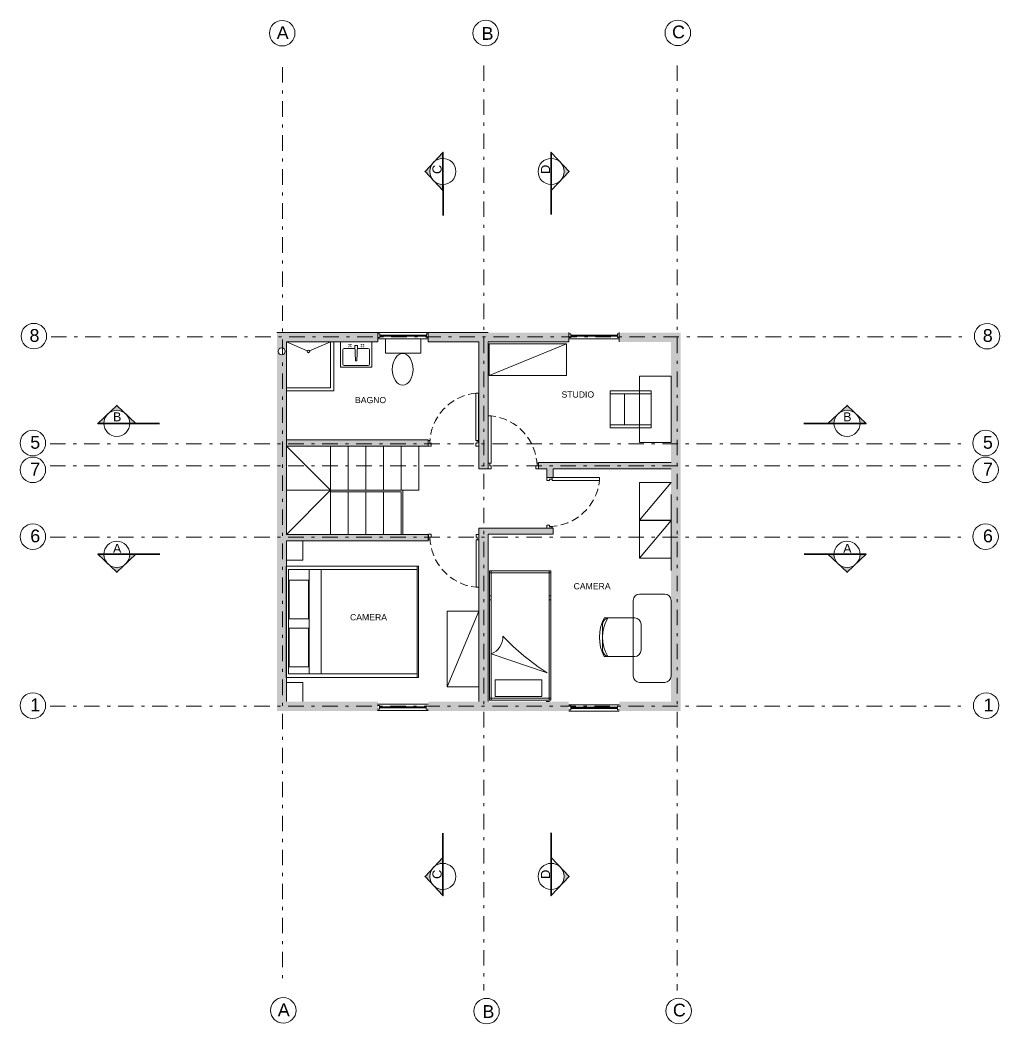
# Model space of a CAD drawing. Header units: inches. Extents: x -26 to 192, y 12 to 124.
# Drawn here: x 160.24 to 191.92, y 12.11 to 44.56 of the extents above; entities that cross this region are included whole.
import ezdxf

# ---------------------------------------------------------------- set-up
doc = ezdxf.new("R2010")
doc.units = ezdxf.units.IN
doc.header["$MEASUREMENT"] = 0
doc.linetypes.add('DASHDOT', pattern=[1, 0.5, -0.25, 0, -0.25])
doc.linetypes.add('HIDDEN', pattern=[0.375, 0.25, -0.125])
for name, color, linetype, lineweight in [('A-ANNO-NOTE', 255, 'Continuous', 35), ('Arredi', 3, 'Continuous', 15), ('finestre', 4, 'Continuous', 15), ('linee', 255, 'DASHDOT', 13), ('Scritte', 8, 'Continuous', 18)]:
    doc.layers.add(name, color=color, linetype=linetype, lineweight=lineweight)
doc.layers.add('Porte', color=2, linetype='Continuous')
doc.layers.add('Scale', color=7, linetype='Continuous')
doc.styles.get("Standard").update_dxf_attribs({"font": 'Arial.ttf'})

msp = doc.modelspace()

# ---------------------------------------------------------------- hatches: boundary and pattern name
at = {"lineweight": 5}
h = msp.add_hatch(color=7, dxfattribs=at)
h.dxf.hatch_style = 1
h.set_gradient(color1=(51, 51, 51), color2=(51, 51, 51), tint=1)
h.paths.add_polyline_path([(168.805, 33.849, -1), (168.58, 33.849), (168.572, 31.36), (168.846, 31.36)], flags=16)
h.paths.add_polyline_path([(171.803, 34.46), (168.54, 34.46), (168.54, 31.36), (168.846, 31.36), (168.846, 34.155), (171.803, 34.155)])
h.paths.add_polyline_path([(168.805, 33.849, -1), (168.58, 33.849, -1)], flags=16)
h.paths.add_polyline_path([(174.817, 34.46), (173.434, 34.46), (173.434, 34.155), (174.817, 34.155)])
h.paths.add_polyline_path([(177.464, 34.46), (175.372, 34.46), (175.066, 34.46), (174.817, 34.46), (174.817, 34.155), (175.066, 34.155), (175.066, 31.359), (175.372, 31.359), (175.372, 34.155), (177.464, 34.155)])
h.paths.add_polyline_path([(175.372, 31.359), (175.066, 31.359), (175.066, 30.056), (175.372, 30.056), (175.372, 30.24)])
h.paths.add_polyline_path([(177.977, 34.46), (177.464, 34.46), (177.464, 34.155), (177.977, 34.155)])
h.paths.add_polyline_path([(181.592, 34.46), (179.608, 34.46), (179.608, 34.155), (181.286, 34.155), (181.286, 31.359), (181.592, 31.359)])
h.paths.add_polyline_path([(181.592, 31.359), (181.286, 31.359), (181.286, 30.905), (181.286, 27.73), (181.286, 27.111), (181.286, 26.986), (181.592, 26.987)])
h.paths.add_polyline_path([(181.286, 30.26), (177.464, 30.26), (177.464, 30.056), (181.286, 30.056)])
h.paths.add_polyline_path([(177.464, 30.26), (177.003, 30.26), (177.003, 30.24), (177.003, 30.056), (177.264, 30.056), (177.264, 29.77), (177.464, 29.77)])
h.paths.add_polyline_path([(181.592, 26.987), (181.286, 26.986), (181.286, 26.77), (181.286, 22.53), (179.608, 22.53), (179.608, 22.224), (181.592, 22.224)])
h.paths.add_polyline_path([(177.977, 22.53), (177.464, 22.53), (177.464, 22.224), (177.977, 22.224)])
h.paths.add_polyline_path([(177.464, 22.53), (175.372, 22.53), (175.372, 23.586), (175.372, 26.956), (175.066, 26.954), (175.066, 25.217), (175.066, 22.53), (174.817, 22.53), (174.817, 22.224), (177.464, 22.224)])
h.paths.add_polyline_path([(175.372, 27.73), (175.372, 27.937), (177.464, 27.937), (177.464, 28.138), (177.447, 28.138), (177.447, 28.138), (177.264, 28.138), (175.066, 28.138), (175.066, 27.934), (175.066, 27.751), (175.066, 27.73), (175.066, 26.954), (175.372, 26.956)])
h.paths.add_polyline_path([(174.817, 22.53), (173.434, 22.53), (173.434, 22.224), (174.817, 22.224)])
h.paths.add_polyline_path([(171.803, 22.53), (168.846, 22.53), (168.846, 23.311), (168.843, 23.311), (168.843, 26.902), (168.843, 26.922), (168.54, 26.921), (168.54, 22.224), (171.803, 22.224)])
h.paths.add_polyline_path([(168.846, 27.73), (173.434, 27.73), (173.434, 27.934), (168.846, 27.934), (168.846, 30.993), (168.846, 31.36), (168.54, 31.36), (168.54, 26.921), (168.846, 26.922)])
h.paths.add_polyline_path([(173.434, 30.973), (173.434, 30.993), (168.846, 30.993), (168.846, 30.789), (173.434, 30.789)], flags=17)
h = msp.add_hatch(color=7, dxfattribs=at)
h.dxf.hatch_style = 1
h.set_gradient(color1=(51, 51, 51), color2=(51, 51, 51), tint=1)
h.paths.add_polyline_path([(168.54, 31.36), (168.846, 31.36), (168.846, 34.155), (171.803, 34.155), (171.803, 34.46), (168.54, 34.46)])
h.paths.add_polyline_path([(168.58, 33.849, -1), (168.805, 33.849, -1)], flags=16)
at = {"layer": 'A-ANNO-NOTE'}
h = msp.add_hatch(color=256, dxfattribs=at)
h.dxf.hatch_style = 1
h.set_gradient(color1=(51, 51, 51), color2=(51, 51, 51), tint=1)
h.paths.add_polyline_path([(177.828, 39.666, -0.173896), (177.732, 39.398), (177.985, 39.666), (177.715, 39.954, -0.190403)])
h = msp.add_hatch(color=256, dxfattribs=at)
h.dxf.hatch_style = 1
h.set_gradient(color1=(51, 51, 51), color2=(51, 51, 51), tint=1)
h.paths.add_polyline_path([(162.749, 31.523), (162.942, 31.523, -0.190574), (163.056, 31.811)])
h.paths.add_polyline_path([(163.096, 31.849, -0.173896), (163.364, 31.945, -0.190403), (163.652, 31.831), (163.365, 32.101)])
h.paths.add_polyline_path([(163.982, 31.523), (163.652, 31.831, -0.207772), (163.786, 31.523)])
h = msp.add_hatch(color=256, dxfattribs=at)
h.dxf.hatch_style = 1
h.set_gradient(color1=(51, 51, 51), color2=(51, 51, 51), tint=1)
h.paths.add_polyline_path([(186.358, 31.523), (186.552, 31.523, -0.190574), (186.666, 31.811)])
h.paths.add_polyline_path([(186.706, 31.849, -0.173896), (186.974, 31.945, -0.190403), (187.262, 31.831), (186.974, 32.101)])
h.paths.add_polyline_path([(187.592, 31.523), (187.262, 31.831, -0.207772), (187.395, 31.523)])
h = msp.add_hatch(color=256, dxfattribs=at)
h.dxf.hatch_style = 1
h.set_gradient(color1=(51, 51, 51), color2=(51, 51, 51), tint=1)
h.paths.add_polyline_path([(162.749, 27.29), (162.942, 27.29, 0.190574), (163.056, 27.001)])
h.paths.add_polyline_path([(163.096, 26.964, 0.173896), (163.364, 26.868, 0.190403), (163.652, 26.981), (163.365, 26.712)])
h.paths.add_polyline_path([(163.982, 27.29), (163.652, 26.981, 0.207772), (163.786, 27.29)])
h = msp.add_hatch(color=256, dxfattribs=at)
h.dxf.hatch_style = 1
h.set_gradient(color1=(51, 51, 51), color2=(51, 51, 51), tint=1)
h.paths.add_polyline_path([(186.358, 27.29), (186.552, 27.29, 0.190574), (186.666, 27.001)])
h.paths.add_polyline_path([(186.706, 26.964, 0.173896), (186.974, 26.868, 0.190403), (187.262, 26.981), (186.974, 26.712)])
h.paths.add_polyline_path([(187.592, 27.29), (187.262, 26.981, 0.207772), (187.395, 27.29)])
h = msp.add_hatch(color=256, dxfattribs=at)
h.dxf.hatch_style = 1
h.set_gradient(color1=(51, 51, 51), color2=(51, 51, 51), tint=1)
h.paths.add_polyline_path([(173.598, 16.588, 0.207772), (173.907, 16.454), (173.907, 16.258)])
h.paths.add_polyline_path([(173.328, 16.875), (173.58, 17.144, 0.173896), (173.484, 16.876, 0.190403), (173.598, 16.588)])
h.paths.add_polyline_path([(173.907, 17.491), (173.907, 17.298, 0.190574), (173.618, 17.184)])
h = msp.add_hatch(color=256, dxfattribs=at)
h.dxf.hatch_style = 1
h.set_gradient(color1=(51, 51, 51), color2=(51, 51, 51), tint=1)
h.paths.add_polyline_path([(177.828, 16.876, -0.190403), (177.715, 16.588), (177.985, 16.875), (177.695, 17.184, -0.207643)])
at = {"layer": 'Arredi'}
h = msp.add_hatch(color=256, dxfattribs=at)
h.dxf.hatch_style = 1
h.set_gradient(color1=(51, 51, 51), color2=(51, 51, 51), tint=1)
h.paths.add_polyline_path([(173.618, 39.358), (173.907, 39.05), (173.907, 39.244, -0.190574)])
h.paths.add_polyline_path([(173.58, 39.398, -0.173896), (173.484, 39.666, -0.190403), (173.598, 39.954), (173.328, 39.666)])
h.paths.add_polyline_path([(173.598, 39.954, -0.207772), (173.907, 40.087), (173.907, 40.284)])

# ---------------------------------------------------------------- linework, layer by layer
at = {"color": 7, "lineweight": 5}
for p, q in [((168.54, 34.46), (171.803, 34.46)), ((171.803, 34.155), (171.803, 34.46)), ((173.434, 34.46), (175.066, 34.46)), ((173.434, 34.155), (173.434, 34.46)), ((175.066, 34.46), (175.372, 34.46)), ((177.977, 34.155), (177.977, 34.46)), ((179.608, 34.46), (179.608, 34.155)), ((168.846, 30.993), (168.846, 34.155)), ((168.846, 34.155), (171.803, 34.155)), ((175.066, 34.155), (175.066, 30.056)), ((175.372, 30.24), (175.372, 34.155)), ((181.286, 33.047), (181.286, 30.905)), ((168.846, 27.934), (168.846, 30.993)), ((173.434, 30.993), (168.846, 30.993)), ((173.434, 30.993), (173.434, 30.789)), ((173.434, 30.789), (168.846, 30.789)), ((177.003, 30.26), (181.286, 30.26)), ((177.003, 30.26), (177.003, 30.24)), ((175.066, 30.056), (175.372, 30.056)), ((177.264, 30.056), (177.003, 30.056)), ((177.468, 30.056), (181.286, 30.056)), ((177.264, 29.77), (177.468, 29.77)), ((181.286, 28.334), (181.286, 29.225)), ((181.286, 27.111), (181.286, 28.334)), ((173.434, 27.934), (168.846, 27.934)), ((175.066, 27.73), (175.066, 27.937)), ((175.372, 27.73), (175.372, 27.937)), ((181.286, 26.77), (181.286, 27.994)), ((173.434, 27.73), (168.846, 27.73)), ((168.846, 27.73), (168.846, 22.53)), ((175.066, 25.217), (175.066, 27.73)), ((175.372, 23.586), (175.372, 27.73)), ((168.843, 23.311), (168.843, 26.902)), ((181.286, 23.354), (181.286, 25.801)), ((175.066, 22.53), (175.066, 25.217)), ((175.372, 22.53), (175.372, 23.586)), ((180.267, 23.15), (181.082, 23.15)), ((177.352, 22.53), (177.25, 22.53)), ((177.25, 22.53), (177.25, 22.53))]:
    msp.add_line(p, q, dxfattribs=at)
at = {"lineweight": 0}
for p, q in [((175.063, 32.5), (175.063, 30.97)), ((175.372, 31.766), (175.372, 30.236)), ((173.433, 30.97), (173.432, 30.792)), ((175.013, 30.88), (175.013, 30.97)), ((175.013, 30.97), (175.063, 30.97)), ((175.063, 30.97), (175.064, 30.792)), ((175.372, 30.236), (175.371, 30.057)), ((177.002, 30.236), (177.003, 30.057)), ((177.442, 29.769), (177.264, 29.77)), ((173.439, 27.756), (173.438, 27.935)), ((175.069, 27.755), (175.07, 27.933)), ((177.442, 28.139), (177.264, 28.138)), ((175.019, 27.845), (175.019, 27.755)), ((175.019, 27.755), (175.069, 27.755)), ((175.067, 26.225), (175.069, 27.755))]:
    msp.add_line(p, q, dxfattribs=at)
at = {"color": 7, "lineweight": 5}
for points in [[(173.434, 34.155), (175.066, 34.155)], [(175.372, 34.155), (177.977, 34.155)], [(177.264, 29.77), (177.264, 30.056)], [(177.468, 29.77), (177.468, 30.056)], [(173.434, 27.934), (173.434, 27.73)], [(175.066, 27.934), (175.066, 28.138), (177.468, 28.138), (177.468, 28.138)], [(175.372, 27.937), (177.468, 27.937), (177.468, 28.138)]]:
    msp.add_lwpolyline(points, dxfattribs=at)
msp.add_circle((168.693, 33.849), 0.112, dxfattribs=at)
at = {"layer": 'A-ANNO-NOTE'}
for p, q in [((173.91, 39.218), (173.91, 38.238)), ((177.406, 39.05), (177.406, 38.279)), ((164.743, 31.523), (163.972, 31.523)), ((186.344, 31.523), (185.573, 31.523)), ((164.753, 27.29), (163.982, 27.29)), ((186.361, 27.29), (185.59, 27.29)), ((173.907, 18.273), (173.907, 17.491)), ((177.406, 17.491), (177.406, 18.285))]:
    msp.add_line(p, q, dxfattribs=at)
for points in [[(173.907, 39.05), (173.907, 40.284), (173.328, 39.666), (173.907, 39.05), (173.907, 39.05, -17.622565)], [(177.406, 39.05), (177.406, 40.284), (177.985, 39.666), (177.406, 39.05), (177.406, 39.05, 17.622565)], [(162.749, 31.523), (163.982, 31.523), (163.365, 32.101), (162.749, 31.523), (162.749, 31.523, -17.622565)], [(186.358, 31.523), (187.592, 31.523), (186.974, 32.101), (186.358, 31.523), (186.358, 31.523, -17.622565)], [(162.749, 27.29), (163.982, 27.29), (163.365, 26.712), (162.749, 27.29), (162.749, 27.29, 17.622565)], [(186.358, 27.29), (187.592, 27.29), (186.974, 26.712), (186.358, 27.29), (186.358, 27.29, 17.622565)], [(173.907, 17.491), (173.907, 16.258), (173.328, 16.875), (173.907, 17.491), (173.907, 17.491, 17.622565)], [(177.406, 17.491), (177.406, 16.258), (177.985, 16.875), (177.406, 17.491), (177.406, 17.491, -17.622565)]]:
    msp.add_lwpolyline(points, format="xyb", dxfattribs=at)
at = {"layer": 'A-ANNO-NOTE', "color": 7, "lineweight": 0}
for centre in [(168.711, 44.137), (175.291, 44.142), (181.503, 44.147), (160.682, 34.343), (191.504, 34.341), (160.649, 30.887), (191.453, 30.887), (160.649, 30.021), (191.453, 30.021), (160.649, 27.862), (191.453, 27.862), (160.649, 22.4), (191.471, 22.399), (168.746, 12.545), (175.318, 12.521), (181.53, 12.527)]:
    msp.add_circle(centre, 0.413, dxfattribs=at)
at = {"layer": 'A-ANNO-NOTE', "color": 7, "lineweight": 5}
for centre in [(173.906, 39.666), (177.407, 39.666), (163.364, 31.523), (186.974, 31.523), (163.364, 27.289), (186.974, 27.289), (173.906, 16.876), (177.407, 16.876)]:
    msp.add_circle(centre, 0.422, dxfattribs=at)
at = {"layer": 'Arredi', "color": 7, "lineweight": 5}
for p, q in [((169.522, 33.865), (168.846, 34.155)), ((169.597, 33.865), (170.273, 34.155)), ((170.273, 34.155), (170.273, 32.676)), ((170.375, 34.155), (170.375, 32.574)), ((170.592, 34.155), (170.592, 33.339)), ((171.612, 33.339), (171.612, 34.155)), ((175.403, 33.072), (177.9, 34.099)), ((170.675, 33.906), (170.675, 33.437)), ((171.066, 33.947), (170.716, 33.947)), ((171.491, 33.947), (171.14, 33.947)), ((171.532, 33.437), (171.532, 33.906)), ((170.592, 33.339), (171.612, 33.339)), ((170.716, 33.396), (171.491, 33.396)), ((180.267, 33.047), (180.267, 30.905)), ((181.286, 33.047), (180.267, 33.047)), ((168.846, 32.676), (170.273, 32.676)), ((170.375, 32.574), (168.846, 32.574)), ((180.638, 32.578), (179.313, 32.578)), ((179.313, 32.578), (179.313, 31.375)), ((180.638, 32.476), (179.313, 32.476)), ((180.638, 32.476), (179.782, 32.476)), ((179.782, 32.476), (179.782, 31.477)), ((180.638, 31.375), (180.638, 32.578)), ((180.638, 32.578), (180.638, 32.476)), ((180.638, 31.477), (179.313, 31.477)), ((179.313, 31.375), (180.638, 31.375)), ((180.638, 31.375), (180.638, 31.477)), ((180.267, 30.905), (181.286, 30.905)), ((181.286, 29.615), (180.267, 29.615)), ((180.267, 29.615), (180.267, 28.392)), ((181.286, 29.615), (180.267, 28.392)), ((180.267, 28.392), (181.286, 28.392)), ((181.286, 28.384), (180.267, 28.384)), ((180.267, 28.384), (180.267, 27.161)), ((181.286, 28.384), (180.267, 27.161)), ((169.376, 27.73), (169.376, 27.103)), ((168.846, 27.1), (169.376, 27.1)), ((180.267, 27.161), (181.286, 27.161)), ((168.843, 26.902), (173.123, 26.902)), ((173.07, 23.311), (173.07, 26.902)), ((173.123, 26.902), (173.123, 23.311)), ((180.267, 26.005), (181.082, 26.005)), ((180.063, 25.801), (180.063, 23.354)), ((174.046, 23.008), (175.066, 25.455)), ((179.071, 25.027), (179.071, 24.19)), ((179.275, 25.231), (179.121, 25.231)), ((180.111, 25.231), (179.275, 25.231)), ((180.315, 24.19), (180.315, 25.027)), ((175.467, 24.071), (177.277, 23.459)), ((179.275, 23.986), (179.121, 23.986)), ((179.275, 23.986), (180.111, 23.986)), ((173.123, 23.311), (168.843, 23.311)), ((168.847, 23.143), (169.377, 23.143)), ((169.376, 22.531), (169.376, 23.143))]:
    msp.add_line(p, q, dxfattribs=at)
at = {"layer": 'Arredi'}
msp.add_line((175.403, 34.099), (177.9, 34.099), dxfattribs=at)
at = {"layer": 'Arredi', "color": 7, "lineweight": 5, "const_width": 0.0102}
for points in [[(170.877, 34.074, 1), (170.847, 34.074, 1)], [(170.935, 34.088, 1), (170.935, 34.058, 1)], [(171.285, 34.074, 1), (171.255, 34.074, 1)], [(171.343, 34.088, 1), (171.343, 34.058, 1)], [(170.877, 34.003, -1), (170.847, 34.003, -1)], [(170.874, 34.039, 1), (170.925, 34.039, 1)], [(170.935, 33.989, -1), (170.935, 34.02, -1)], [(171.285, 34.003, -1), (171.255, 34.003, -1)], [(171.282, 34.039, 1), (171.333, 34.039, 1)], [(171.343, 33.989, -1), (171.343, 34.02, -1)]]:
    msp.add_lwpolyline(points, format="xyb", close=True, dxfattribs=at)
at = {"layer": 'Arredi', "lineweight": 0}
msp.add_lwpolyline([(172.055, 34.257), (173.189, 34.257), (173.189, 33.791), (172.055, 33.791)], close=True, dxfattribs=at)
at = {"layer": 'Arredi', "color": 7, "lineweight": 5}
for points in [[(175.403, 34.099), (175.403, 33.072), (177.9, 33.072), (177.9, 34.099)], [(175.066, 23.008), (174.046, 23.008), (174.046, 25.455), (175.066, 25.455)]]:
    msp.add_lwpolyline(points, dxfattribs=at)
for points in [[(171.083, 33.549), (171.124, 33.549), (171.144, 34.039), (171.062, 34.039)], [(173.07, 23.421), (168.911, 23.421), (168.911, 26.803), (173.07, 26.803)], [(169.973, 23.421), (169.584, 23.421), (169.584, 26.803), (169.973, 26.803)], [(175.413, 22.57), (175.413, 26.757), (177.393, 26.757), (177.393, 22.57)], [(175.413, 26.688), (175.413, 26.757), (175.467, 26.757), (175.467, 26.688)], [(175.467, 22.638), (175.467, 26.688), (177.339, 26.688), (177.339, 22.638)], [(177.339, 26.688), (177.339, 26.757), (177.393, 26.757), (177.393, 26.688)], [(169.562, 25.206), (168.931, 25.206), (168.931, 26.451), (169.562, 26.451)], [(175.413, 25.813), (175.413, 25.943), (175.467, 25.943), (175.467, 25.813)], [(177.339, 25.813), (177.339, 25.943), (177.393, 25.943), (177.393, 25.813)], [(169.562, 23.655), (168.931, 23.655), (168.931, 24.899), (169.562, 24.899)], [(175.593, 22.698), (175.593, 23.228), (177.101, 23.228), (177.101, 22.698)], [(175.413, 22.57), (175.413, 22.64), (175.467, 22.64), (175.467, 22.57)], [(177.339, 22.571), (177.339, 22.64), (177.393, 22.64), (177.393, 22.571)]]:
    msp.add_lwpolyline(points, close=True, dxfattribs=at)
msp.add_circle((169.559, 33.849), 0.0408, dxfattribs=at)
for centre, radius, start, end in [((170.716, 33.906), 0.0408, 90, 180), ((171.491, 33.906), 0.0408, 0, 90), ((170.716, 33.437), 0.0408, 180, 270), ((171.491, 33.437), 0.0408, 270, 0), ((180.267, 25.801), 0.204, 90, 180), ((181.082, 25.801), 0.204, 0, 90), ((180.315, 24.608), 1.346, 152.4759, 207.5241), ((179.275, 25.027), 0.204, 90, 180), ((180.315, 24.608), 1.244, 150, 210), ((180.111, 25.027), 0.204, 0, 90), ((175.25, 24.629), 0.599, 291.2489, 1.147), ((181.57, 30.103), 7.91, 223.672, 237.134), ((179.275, 24.19), 0.204, 180, 270), ((180.111, 24.19), 0.204, 270, 0), ((180.267, 23.354), 0.204, 180, 270), ((181.082, 23.354), 0.204, 270, 0)]:
    msp.add_arc(centre, radius, start, end, dxfattribs=at)
at = {"layer": 'Arredi', "lineweight": 0}
msp.add_ellipse((172.607, 33.268), major_axis=(0, -0.512), ratio=0.656103, dxfattribs=at)
at = {"layer": 'finestre', "color": 7, "lineweight": 5}
for p, q in [((173.434, 34.46), (171.803, 34.46)), ((171.803, 34.42), (171.864, 34.42)), ((173.373, 34.42), (173.434, 34.42)), ((177.977, 34.42), (178.038, 34.42)), ((179.547, 34.42), (179.608, 34.42)), ((171.803, 34.297), (171.864, 34.297)), ((173.434, 34.257), (171.803, 34.257)), ((171.864, 34.379), (173.373, 34.379)), ((171.864, 34.358), (173.373, 34.358)), ((171.864, 34.338), (173.373, 34.338)), ((173.373, 34.297), (173.434, 34.297)), ((177.977, 34.297), (178.038, 34.297)), ((179.608, 34.257), (177.977, 34.257)), ((178.038, 34.379), (179.547, 34.379)), ((178.038, 34.358), (179.547, 34.358)), ((178.038, 34.338), (179.547, 34.338)), ((179.547, 34.297), (179.608, 34.297)), ((171.796, 22.443), (173.428, 22.443)), ((171.796, 22.404), (171.857, 22.404)), ((177.977, 22.428), (179.608, 22.428)), ((171.796, 22.281), (171.857, 22.281)), ((171.796, 22.236), (173.428, 22.236)), ((171.857, 22.363), (173.367, 22.363)), ((171.857, 22.342), (173.367, 22.342)), ((171.857, 22.322), (173.367, 22.322)), ((173.367, 22.281), (173.428, 22.281)), ((177.977, 22.389), (178.038, 22.389)), ((177.977, 22.266), (178.038, 22.266)), ((177.977, 22.221), (179.608, 22.221)), ((178.038, 22.348), (179.547, 22.348)), ((178.038, 22.327), (179.547, 22.327)), ((178.038, 22.307), (179.547, 22.307)), ((179.547, 22.266), (179.608, 22.266))]:
    msp.add_line(p, q, dxfattribs=at)
at = {"layer": 'finestre', "color": 7, "lineweight": 5, "ltscale": 0.001}
for p, q in [((171.864, 34.42), (171.864, 34.297)), ((173.373, 34.42), (173.373, 34.297)), ((178.038, 34.42), (178.038, 34.297)), ((179.547, 34.42), (179.547, 34.297)), ((171.857, 22.404), (171.857, 22.281)), ((173.367, 22.404), (173.367, 22.281)), ((178.038, 22.389), (178.038, 22.266)), ((179.547, 22.389), (179.547, 22.266))]:
    msp.add_line(p, q, dxfattribs=at)
at = {"layer": 'linee'}
for p, q in [((168.718, 43.038), (168.718, 13.399)), ((175.231, 43.095), (175.231, 13.185)), ((181.485, 43.095), (181.485, 13.185)), ((161.239, 34.322), (190.878, 34.322)), ((161.206, 30.866), (190.846, 30.866)), ((161.206, 30.152), (190.846, 30.152)), ((161.206, 27.841), (190.846, 27.841)), ((161.206, 22.38), (190.846, 22.38))]:
    msp.add_line(p, q, dxfattribs=at)
at = {"layer": 'Porte', "color": 0, "lineweight": 0}
for p, q in [((174.973, 30.97), (174.973, 32.5)), ((174.973, 32.5), (175.063, 32.5)), ((175.462, 31.766), (175.372, 31.766)), ((175.462, 30.236), (175.462, 31.766)), ((173.483, 30.97), (173.433, 30.97)), ((173.523, 30.88), (173.483, 30.88)), ((173.523, 30.79), (173.523, 30.88)), ((175.063, 30.97), (174.973, 30.97)), ((174.973, 30.79), (174.973, 30.88)), ((174.973, 30.88), (175.013, 30.88)), ((173.433, 30.79), (173.523, 30.79)), ((175.063, 30.79), (174.973, 30.79)), ((175.372, 30.236), (175.462, 30.236)), ((175.422, 30.236), (175.372, 30.236)), ((175.422, 30.146), (175.422, 30.236)), ((176.952, 30.236), (177.002, 30.236)), ((175.372, 30.056), (175.462, 30.056)), ((175.462, 30.146), (175.422, 30.146)), ((175.462, 30.056), (175.462, 30.146)), ((176.912, 30.056), (176.912, 30.146)), ((176.912, 30.146), (176.952, 30.146)), ((177.002, 30.056), (176.912, 30.056)), ((177.262, 29.769), (177.262, 29.679)), ((177.262, 29.679), (177.352, 29.679)), ((177.352, 29.679), (177.352, 29.719)), ((177.352, 29.719), (177.442, 29.719)), ((178.972, 29.769), (177.442, 29.769)), ((177.442, 29.769), (177.442, 29.679)), ((177.442, 29.719), (177.442, 29.769)), ((177.442, 29.679), (178.972, 29.679)), ((178.972, 29.679), (178.972, 29.769)), ((173.439, 27.936), (173.529, 27.936)), ((173.529, 27.936), (173.529, 27.846)), ((175.069, 27.935), (174.979, 27.935)), ((174.979, 27.935), (174.979, 27.845)), ((177.262, 28.139), (177.262, 28.229)), ((177.262, 28.229), (177.352, 28.229)), ((177.352, 28.229), (177.352, 28.189)), ((177.442, 28.189), (177.442, 28.139)), ((173.489, 27.756), (173.439, 27.756)), ((173.529, 27.846), (173.489, 27.846)), ((174.979, 27.755), (174.977, 26.225)), ((174.979, 27.845), (175.019, 27.845)), ((175.069, 27.755), (174.979, 27.755)), ((174.977, 26.225), (175.067, 26.225))]:
    msp.add_line(p, q, dxfattribs=at)
at = {"layer": 'Porte', "color": 0}
msp.add_line((177.352, 28.189), (177.442, 28.189), dxfattribs=at)
at = {"layer": 'Porte', "color": 0, "linetype": 'HIDDEN', "lineweight": 0}
for centre, start, end in [((175.142, 30.849), 95.8564, 178.9335), ((175.292, 30.115), 1.0665, 84.1436), ((177.321, 29.848), 271.0665, 354.1436), ((175.148, 27.876), 181.0166, 264.0936)]:
    msp.add_arc(centre, 1.66, start, end, dxfattribs=at)
at = {"layer": 'Scale', "color": 7, "lineweight": 5}
for p, q in [((170.273, 29.362), (168.846, 30.789)), ((170.273, 29.362), (170.273, 30.789)), ((170.844, 29.362), (170.844, 30.789)), ((171.415, 29.362), (171.415, 30.789)), ((171.986, 29.362), (171.986, 30.789)), ((172.557, 29.362), (172.557, 30.789)), ((173.128, 29.362), (173.128, 30.789)), ((170.273, 29.362), (168.846, 29.362)), ((168.846, 29.362), (170.984, 29.362)), ((170.273, 29.362), (168.846, 27.934)), ((170.273, 29.362), (170.273, 27.934)), ((170.273, 29.311), (170.273, 29.362)), ((170.844, 29.311), (170.844, 27.934)), ((171.415, 29.311), (171.415, 27.934)), ((171.986, 29.311), (171.986, 27.934)), ((172.557, 29.311), (172.557, 27.934)), ((172.608, 29.362), (173.128, 29.362))]:
    msp.add_line(p, q, dxfattribs=at)
for points in [[(172.608, 27.934), (172.608, 29.362), (170.273, 29.362)], [(172.557, 27.934), (172.557, 29.311), (170.273, 29.311)]]:
    msp.add_lwpolyline(points, dxfattribs=at)

# ---------------------------------------------------------------- texts
at = {"layer": 'A-ANNO-NOTE', "color": 7, "lineweight": 5, "char_height": 0.413, "attachment_point": 1}
for s, insert in [('A', (168.534, 44.361)), ('B', (175.157, 44.335)), ('8', (160.54, 34.571)), ('8', (191.363, 34.57)), ('5', (160.564, 31.116)), ('5', (191.369, 31.116)), ('7', (160.564, 30.249)), ('7', (191.369, 30.249)), ('6', (160.564, 28.091)), ('6', (191.369, 28.091)), ('1', (160.564, 22.629)), ('1', (191.387, 22.628)), ('A', (168.569, 12.769)), ('B', (175.184, 12.715))]:
    msp.add_mtext_dynamic_manual_height_columns(s, width=2.13344, gutter_width=1, heights=[0], dxfattribs=dict(at, insert=insert))
at = {"layer": 'A-ANNO-NOTE', "color": 7, "lineweight": 0, "attachment_point": 1}
for s, insert, char_height in [('C', (181.317, 44.384), 0.413), ('B', (163.24, 31.879), 0.289), ('B', (186.85, 31.879), 0.289), ('A', (163.24, 27.627), 0.289), ('A', (186.85, 27.627), 0.289), ('C', (181.344, 12.763), 0.413)]:
    msp.add_mtext_dynamic_manual_height_columns(s, width=2.13344, gutter_width=1, heights=[0], dxfattribs=dict(at, insert=insert, char_height=char_height))
at = {"layer": 'A-ANNO-NOTE', "char_height": 0.297, "attachment_point": 1, "rotation": 90}
for s, insert in [('C', (173.569, 39.585)), ('D', (177.076, 39.585)), ('C', (173.569, 16.795)), ('D', (177.076, 16.795))]:
    msp.add_mtext_dynamic_manual_height_columns(s, width=0.70219, gutter_width=1, heights=[0], dxfattribs=dict(at, insert=insert))
at = {"layer": 'Scritte', "char_height": 0.2, "attachment_point": 1}
for s, insert in [('STUDIO', (177.742, 32.556)), ('BAGNO', (171.064, 32.377)), ('CAMERA', (178.133, 26.359)), ('CAMERA', (170.904, 25.356))]:
    msp.add_mtext_dynamic_manual_height_columns(s, width=2.19783, gutter_width=1, heights=[0], dxfattribs=dict(at, insert=insert))

doc.saveas('drawing.dxf')
